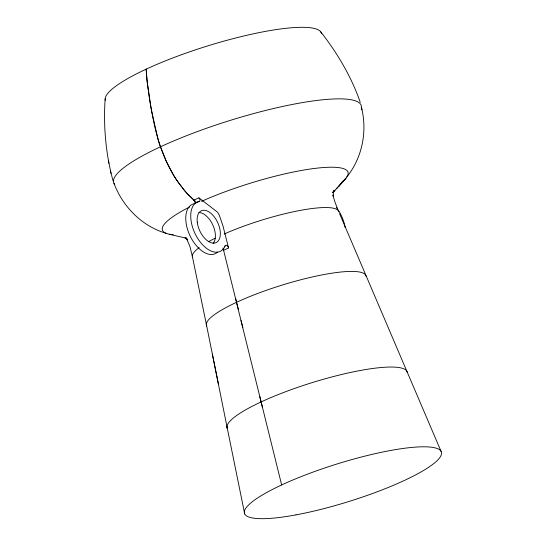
<?xml version="1.0" encoding="UTF-8"?>
<svg xmlns="http://www.w3.org/2000/svg" width="546" height="546" viewBox="0 0 546 546"><rect width="100%" height="100%" fill="white"/><g stroke="black" fill="none" stroke-linecap="round" stroke-linejoin="round"><path stroke-width="0.82" d="M105.16 98.84C103.255 126.317 105.822 154.32 113.063 180.903M346.887 176.918C362.319 157.562 367.526 131.265 361.425 107.323M338.786 186.384L345.966 178.18L332.842 192.601M336.486 188.8L344.806 179.498M335.012 190.322L333.128 192.294L334.445 190.274L332.93 192.601L333.422 190.854L333.278 196.451L332.985 194.983L334.398 200.471L337.373 208.429M182.077 187.524L184.725 190.772A64.96 36.575 65.1 0 0 187.462 193.844L193.891 200.109L198.908 197.857L217.212 211.923A5.59 3.146 65.1 0 1 217.874 212.756L218.748 214.203A16.025 9.023 65.1 0 1 219.478 215.67L222.945 225.805L228.562 247.973L223.607 250.28A2.73 1.536 65.1 0 0 223.075 248.996M217.492 252.177A27.218 15.329 65.1 0 1 190.083 235.886A27.218 15.329 65.1 0 1 194.356 203.644L194.669 203.501M194.977 203.358L196.84 202.491M197.147 202.348L198.075 201.918M198.389 201.774L199.317 201.338A2.082 1.174 65.1 0 0 199.959 199.925A2.082 1.174 65.1 0 0 198.908 197.857M201.788 201.181L202.409 200.887M224.358 233.872L224.979 233.586M224.597 246.15L225.218 245.864A2.73 1.536 65.1 0 1 226.924 245.495A2.73 1.536 65.1 0 1 228.562 247.973M186.213 238.199L169.253 234.22M186.261 238.111L184.998 237.749L186.903 238.534M166.189 233.347C141.98 226.201 122.775 206.777 113.971 183.333M181.429 186.677A77.628 43.707 65.1 0 1 175.798 178.788A67.329 37.913 65.1 0 1 173.478 175.054L166.428 161.548L159.876 145.277A44.246 24.911 65.1 0 1 159.364 143.734L158.79 141.878A87.926 49.502 65.1 0 1 158.067 139.394L151.884 112.312A333.763 187.92 65.1 0 1 150.546 104.989L147.065 80.883A183.763 103.467 65.1 0 1 146.703 77.334L146.144 69.165L146.601 69.403M195.277 201.331L188.5 194.936A66.339 37.353 65.1 0 1 184.377 190.363L176.781 180.248A69.11 38.909 65.1 0 1 173.225 174.624C162.64 156.757 156.374 136.698 152.675 116.353A320.386 180.392 65.1 0 1 149.638 99.604L147.331 83.272L146.144 69.165M194.356 203.644A2.082 1.174 65.1 0 0 194.997 202.232A2.082 1.174 65.1 0 0 193.953 200.164L195.045 201.133M194.369 200.539L193.953 200.164M185.736 237.817L187.633 239.878L186.575 238.65L189.919 246.43L192.274 255.978M320.454 31.518C337.237 52.791 351.31 76.631 360.258 102.259M441.127 451.501L339.578 213.65M223.027 247.966L281.661 484.944M235.674 298.662L238.37 309.562M259.835 396.737L262.394 407.111M241.052 320.461L242.84 327.73M361.397 107.289L361.93 109.821M192.567 257.459L206.661 325.805M226.965 426.658L244.71 513.991M206.333 324.194L227.334 428.48M212.353 354.081L218.373 383.975M108.429 160.736L108.927 163.22M110.463 170.905L110.968 173.41M227.402 428.603A94.267 17.984 -17.3 0 1 311.411 382.855A94.267 17.984 -17.3 0 1 407.248 372.44M206.722 325.921A83.463 15.923 -17.3 0 1 281.108 285.408A83.463 15.923 -17.3 0 1 365.963 276.187M201.918 201.16A97.215 18.55 -17.3 0 1 313.07 168.632A97.215 18.55 -17.3 0 1 341.448 182.569M173.239 234.787A97.215 18.55 -17.3 0 1 189.653 206.968M105.33 100.334A113.124 21.587 -17.3 0 1 208.777 45.571A113.124 21.587 -17.3 0 1 321.505 33.777M114.783 184.514A129.62 24.734 -17.3 0 1 231.054 120.14A129.62 24.734 -17.3 0 1 361.288 108.149M192.622 257.562A76.59 14.612 -17.3 0 1 199.133 247.645M208.852 241.516A76.59 14.612 -17.3 0 1 215.274 238.158M224.229 233.981A76.59 14.612 -17.3 0 1 298.839 210.681A76.59 14.612 -17.3 0 1 338.752 211.93M225.218 245.864A27.218 15.329 65.1 0 1 196.881 237.053A27.218 15.329 65.1 0 1 199.317 201.338M198.915 212.537A17.554 9.883 65.1 0 1 212.742 224.822A17.554 9.883 65.1 0 1 213.213 243.325M336.513 207.582A27.218 15.329 65.1 0 1 345.147 227.505M295.987 514.871A103.105 19.676 -17.3 0 0 441.496 452.695A103.105 19.676 -17.3 0 0 291.271 480.671A103.105 19.676 -17.3 0 0 295.987 514.871M197.256 222.14A17.554 9.883 65.1 0 0 216.025 242.656A17.554 9.883 65.1 0 0 212.933 215.267A17.554 9.883 65.1 0 0 197.256 222.14"/></g></svg>
